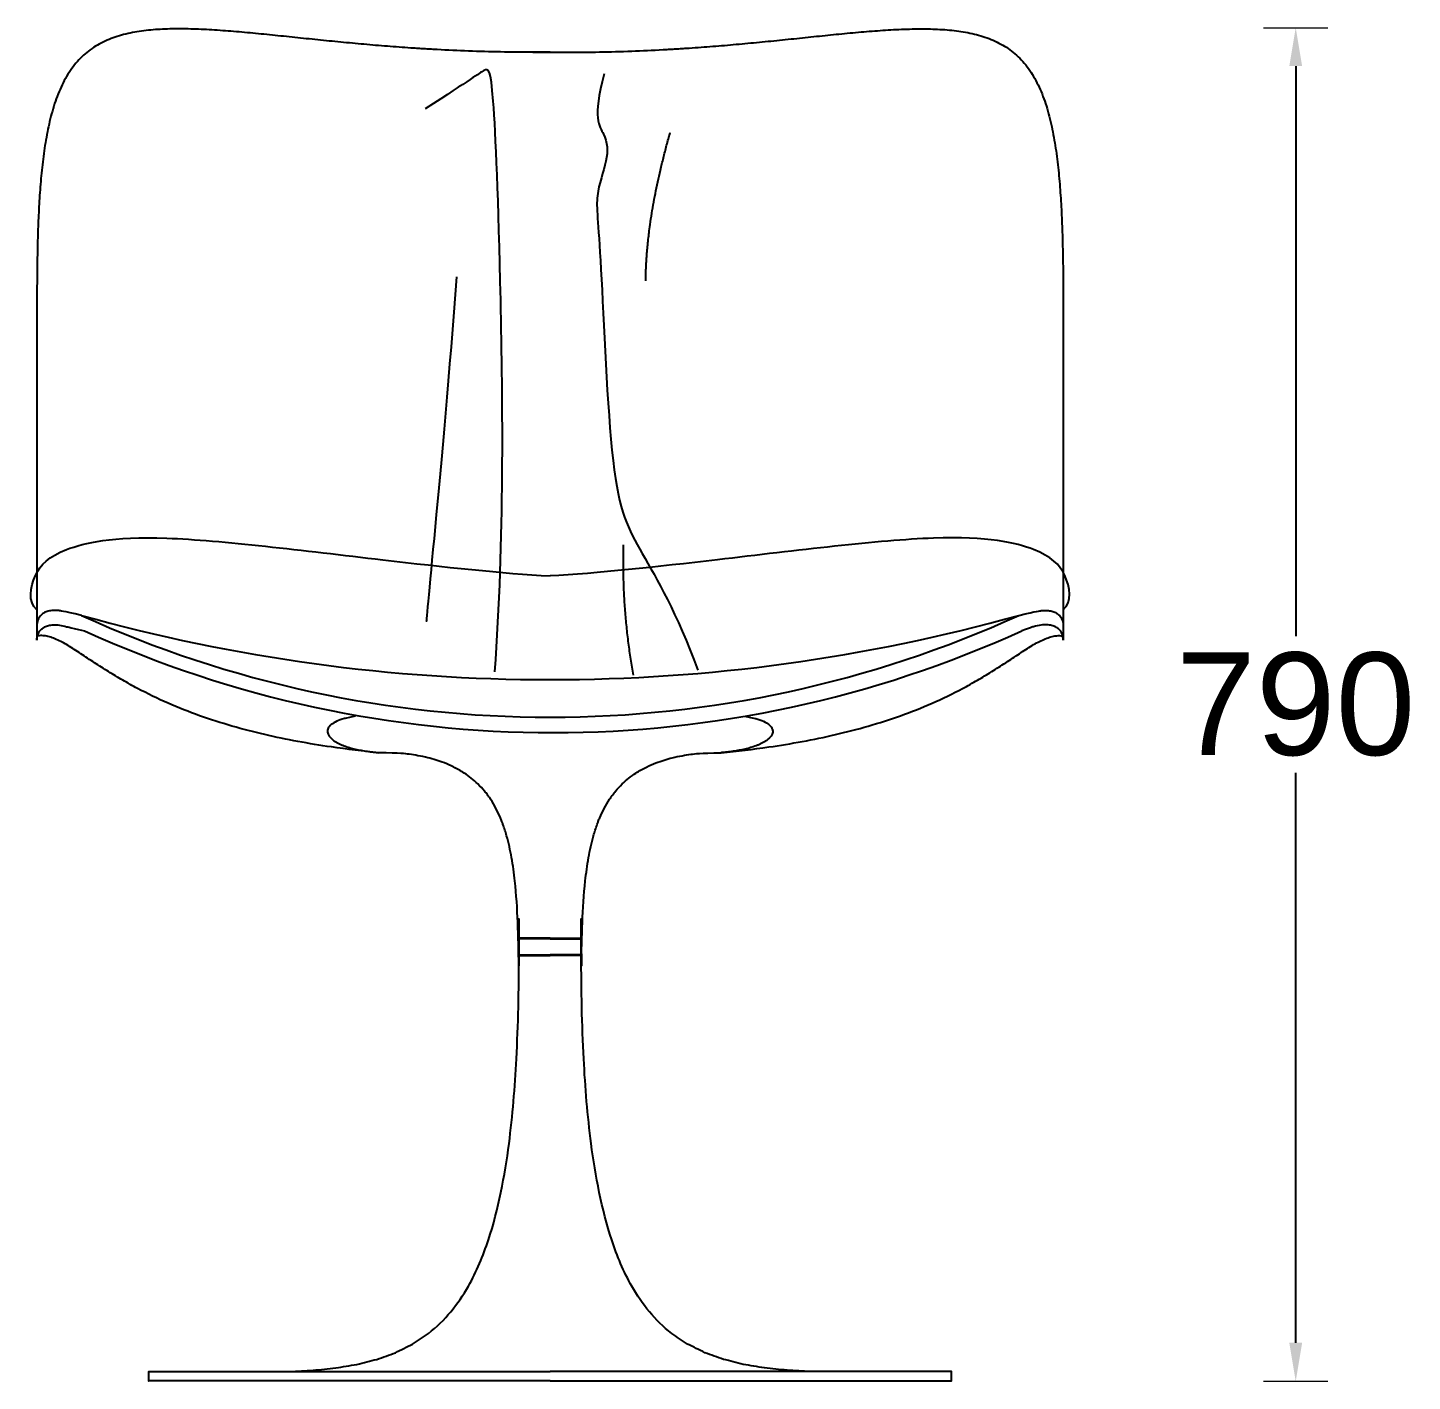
# Model space of a CAD drawing. Header units: millimetres. Extents: x 9689 to 29928, y 170 to 2690.
# Drawn here: x 28055 to 28864, y 1750 to 2542 of the extents above; entities that cross this region are included whole.
import ezdxf

# ---------------------------------------------------------------- set-up
doc = ezdxf.new("R2010")
doc.units = ezdxf.units.MM
doc.layers.add('_QUOTE', color=1, linetype='Continuous', lineweight=9)
doc.layers.add('Make2D$Visibile$Curve', color=7, linetype='Continuous', true_color=0x000000)
doc.styles.get("Standard").update_dxf_attribs({"font": 'arial.ttf'})
doc.dimstyles.new('1_1', dxfattribs={"dimscale": 15, "dimtxt": 4, "dimasz": 1.5, "dimexe": 1.25, "dimexo": 2, "dimtad": 1, "dimtih": 1, "dimtoh": 1, "dimdec": 0, "dimtxsty": 'Standard', "dimcen": 2.5, "dimclrd": 256, "dimclre": 256, "dimclrt": 256, "dimadec": 0, "dimazin": 0, "dimtfac": 1, "dimtdec": 0, "dimtmove": 0, "dimatfit": 3, "dimfxl": 1.25, "dimfxlon": 1, "dimlwe": 0, "dimarcsym": 0})

# ---------------------------------------------------------------- blocks, each defined once
blk = doc.blocks.new('*D40')
at = {"layer": '_QUOTE', "lineweight": 0, "transparency": 16777216}
for p, q in [((28777.41, 2541.86), (28814.91, 2541.86)), ((28777.41, 1750.42), (28814.91, 1750.42))]:
    blk.add_line(p, q, dxfattribs=at)
at = {"layer": '_QUOTE', "lineweight": -2, "transparency": 16777216}
for p, q in [((28796.16, 2519.36), (28796.16, 2186.15)), ((28796.16, 1772.92), (28796.16, 2106.13))]:
    blk.add_line(p, q, dxfattribs=at)
at = {"layer": '_QUOTE', "transparency": 16777216}
for points in [[(28792.41, 2519.36), (28799.91, 2519.36), (28796.16, 2541.86)], [(28792.41, 1772.92), (28799.91, 1772.92), (28796.16, 1750.42)]]:
    blk.add_solid(points, dxfattribs=at)
at = {"layer": 'Defpoints', "color": 0, "transparency": 16777216}
for p in [(28722.12, 2541.86), (28796.16, 2541.86), (28722.12, 1750.42)]:
    blk.add_point(p, dxfattribs=at)
at = {"layer": '_QUOTE', "transparency": 16777216, "insert": (28796.16, 2146.14), "char_height": 60, "attachment_point": 5}
blk.add_mtext('790', dxfattribs=at)

msp = doc.modelspace()

# ---------------------------------------------------------------- linework, layer by layer
for centre, radius, start, end in [((28360.25609, 2798.98042), 660.24923, 245.48309758, 294.51690242), ((28360.25609, 3177.6039), 1016.94568, 254.37067554, 285.62932446), ((28362.01149, 2789.95749), 660.24923, 245.48309758, 294.51690242)]:
    msp.add_arc(centre, radius, start, end)
at = {"color": 0}
for points, degree in [([(28327.95968, 2165.21386), (28333.63323, 2242.17076), (28331.70069, 2404.0554), (28326.86925, 2517.61539), (28323.00412, 2518.58131), (28314.30755, 2511.81991), (28287.25152, 2494.43346)], 3), ([(28391.86927, 2514.96497), (28384.84638, 2488.5665), (28393.5429, 2480.06033), (28394.50922, 2464.80789), (28385.81265, 2443.39579), (28389.67778, 2422.95585), (28395.47549, 2267.6007), (28410.93604, 2239.58922), (28434.1269, 2199.98677), (28446.68865, 2166.17979)], 3), ([(28409.00351, 2163.28204), (28402.23947, 2200.95266), (28403.20579, 2239.58922)], 2)]:
    msp.add_open_spline(points, degree=degree, dxfattribs=at)
for points, degree in [([(28416.21161, 2393.75274), (28416.21161, 2429.76357), (28430.43295, 2480.53453)], 2), ([(28305.48835, 2396.25474), (28297.36189, 2285.01265), (28286.18798, 2184.48616), (28288.21961, 2195.65578)], 3)]:
    msp.add_open_spline(points, degree=degree)
for points in [[(28060.25623, 2201.52689), (28054.86476, 2206.12397), (28057.69331, 2223.59806), (28071.83205, 2237.08555), (28120.37199, 2248.28702), (28252.92672, 2231.48328), (28332.95638, 2222.80982), (28360.25604, 2221.29897)], [(28660.25584, 2201.52689), (28665.64732, 2206.12397), (28662.81877, 2223.59806), (28648.68003, 2237.08555), (28600.14009, 2248.28702), (28467.58535, 2231.48328), (28387.55569, 2222.80982), (28360.25604, 2221.29897)]]:
    msp.add_open_spline(points, degree=3, knots=[0, 0, 0, 0, 1, 2, 3, 4, 4.770998429, 4.770998429, 4.770998429, 4.770998429], dxfattribs=at)
at = {"layer": 'Make2D$Visibile$Curve', "color": 0, "lineweight": -2}
for points, knots in [([(28350.09899, 2527.48687), (28360.25609, 2527.48687), (28343.83555, 2527.48686), (28331.31404, 2527.60182), (28318.80485, 2527.94682), (28306.4441, 2528.40205), (28300.33825, 2528.68216), (28294.23894, 2529.01765), (28293.7228, 2529.04598), (28293.20634, 2529.07439), (28292.11379, 2529.13506), (28291.53721, 2529.16774), (28289.80695, 2529.26703), (28288.65471, 2529.33499), (28286.35037, 2529.47449), (28285.19791, 2529.54606), (28283.47253, 2529.65585), (28282.89703, 2529.69292), (28281.74667, 2529.76787), (28281.17178, 2529.80577), (28275.99864, 2530.15064), (28271.41027, 2530.48429), (28262.26154, 2531.19903), (28257.69985, 2531.5802), (28248.60867, 2532.38176), (28244.07846, 2532.8021), (28235.05622, 2533.67067), (28230.56329, 2534.11916), (28221.6207, 2535.02997), (28217.17058, 2535.4925), (28208.31752, 2536.41473), (28203.91609, 2536.87401), (28195.16663, 2537.76841), (28190.81859, 2538.20344), (28182.18509, 2539.0224), (28177.89968, 2539.40642), (28169.39859, 2540.09048), (28165.18462, 2540.39051), (28156.83962, 2540.86501), (28152.70836, 2541.03933), (28146.45172, 2541.17018), (28142.38639, 2541.20651), (28136.59546, 2541.10675), (28130.92256, 2540.8395), (28127.2616, 2540.53257), (28121.80597, 2539.96008), (28118.25184, 2539.43003), (28113.07805, 2538.34723), (28111.3804, 2537.93816), (28108.04606, 2537.01201), (28106.40971, 2536.49488), (28103.20655, 2535.34068), (28101.6395, 2534.70343), (28098.58403, 2533.29707), (28097.09531, 2532.52783), (28094.20488, 2530.84749), (28092.80264, 2529.93567), (28090.09303, 2527.96132), (28088.78524, 2526.89844), (28086.27072, 2524.61696), (28085.06341, 2523.39706), (28082.75574, 2520.80273), (28081.6546, 2519.42669), (28079.56146, 2516.52554), (28078.56945, 2515.00009), (28076.69399, 2511.81048), (28075.81123, 2510.14833), (28074.1514, 2506.70313), (28073.3745, 2504.92065), (28071.92118, 2501.25655), (28071.24459, 2499.37497), (28069.35344, 2493.61003), (28068.2773, 2489.60914), (28066.88447, 2483.46857), (28066.45694, 2481.39745), (28065.66677, 2477.22021), (28065.30387, 2475.11291), (28064.30038, 2468.75097), (28063.74352, 2464.45565), (28062.79923, 2455.80264), (28062.41183, 2451.44493), (28061.76376, 2442.69306), (28061.50324, 2438.29842), (28061.07656, 2429.48855), (28060.91055, 2425.0741), (28060.64745, 2416.23134), (28060.55052, 2411.80529), (28060.44149, 2405.15858), (28060.3811, 2400.73849), (28060.32012, 2394.04638), (28060.27894, 2386.6739), (28060.26605, 2381.42314), (28060.25818, 2315.74944), (28060.25685, 2313.12966), (28060.25622, 2309.38169), (28060.25616, 2308.2526), (28060.25615, 2307.12352), (28060.25616, 2300.28995), (28060.25623, 2268.57871), (28060.25641, 2236.85889), (28060.25616, 2183.82008)], [-561.938484588, -561.938484588, -561.938484588, -561.938484588, -561.932532083, -543.128324663, -524.324117244, -524.324117244, -505.941889828, -505.941889828, -505.941889828, -504.360729668, -504.360729668, -502.592519336, -502.592519336, -499.056098673, -499.056098673, -495.519678009, -495.519678009, -493.751467678, -493.751467678, -491.983257346, -491.983257346, -477.837574692, -477.837574692, -463.691892038, -463.691892038, -449.546209384, -449.546209384, -435.40052673, -435.40052673, -421.254844077, -421.254844077, -407.109161423, -407.109161423, -392.963478769, -392.963478769, -378.817796115, -378.817796115, -364.672113461, -364.672113461, -350.526430807, -350.526430807, -342.95789211, -336.380748153, -329.803604197, -323.22646024, -323.22646024, -310.072172327, -310.072172327, -303.49502837, -303.49502837, -296.917884414, -296.917884414, -290.340740457, -290.340740457, -283.7635965, -283.7635965, -277.186452544, -277.186452544, -270.609308587, -270.609308587, -264.032164631, -264.032164631, -257.455020674, -257.455020674, -250.877876717, -250.877876717, -244.300732761, -244.300732761, -237.723588804, -237.723588804, -231.146444848, -231.146444848, -217.992156934, -217.992156934, -211.415012978, -211.415012978, -204.837869021, -204.837869021, -191.683581108, -191.683581108, -178.529293195, -178.529293195, -165.375005281, -165.375005281, -152.220717368, -152.220717368, -139.066429455, -139.066429455, -132.489285498, -125.912141542, -119.334997585, -110.109575225, -110.109575225, -102.208292067, -102.208292067, -98.80174057, -98.80174057, -98.80174057, -78.295461012, -3.668591676, -3.668591676, -3.668591676, -3.668591676]), ([(28426.27323, 2529.01765), (28426.78937, 2529.04598), (28427.30583, 2529.07439), (28428.39838, 2529.13506), (28428.97497, 2529.16774), (28430.70522, 2529.26703), (28431.85746, 2529.33499), (28434.1618, 2529.47449), (28435.31427, 2529.54606), (28437.03965, 2529.65585), (28437.61515, 2529.69292), (28438.7655, 2529.76787), (28439.34039, 2529.80577), (28444.51354, 2530.15064), (28449.1019, 2530.48429), (28458.25064, 2531.19903), (28462.81233, 2531.5802), (28471.90351, 2532.38176), (28476.43371, 2532.8021), (28485.45596, 2533.67067), (28489.94888, 2534.11916), (28498.89147, 2535.02997), (28503.34159, 2535.4925), (28512.19466, 2536.41473), (28516.59608, 2536.87401), (28525.34554, 2537.76841), (28529.69359, 2538.20344), (28538.32708, 2539.0224), (28542.61249, 2539.40642), (28551.11358, 2540.09048), (28555.32756, 2540.39051), (28563.67256, 2540.86501), (28567.80382, 2541.03933), (28574.06046, 2541.17018), (28578.12579, 2541.20651), (28583.91672, 2541.10675), (28589.58961, 2540.8395), (28593.25057, 2540.53257), (28598.7062, 2539.96008), (28602.26033, 2539.43003), (28607.43413, 2538.34723), (28609.13178, 2537.93816), (28612.46612, 2537.01201), (28614.10246, 2536.49488), (28617.30563, 2535.34068), (28618.87267, 2534.70343), (28621.92814, 2533.29707), (28623.41686, 2532.52783), (28626.3073, 2530.84749), (28627.70953, 2529.93567), (28630.41914, 2527.96132), (28631.72693, 2526.89844), (28634.24146, 2524.61696), (28635.44876, 2523.39706), (28637.75644, 2520.80273), (28638.85758, 2519.42669), (28640.95071, 2516.52554), (28641.94272, 2515.00009), (28643.81818, 2511.81048), (28644.70094, 2510.14833), (28646.36078, 2506.70313), (28647.13767, 2504.92065), (28648.59099, 2501.25655), (28649.26758, 2499.37497), (28651.15873, 2493.61003), (28652.23488, 2489.60914), (28653.6277, 2483.46857), (28654.05523, 2481.39745), (28654.8454, 2477.22021), (28655.2083, 2475.11291), (28656.21179, 2468.75097), (28656.76866, 2464.45565), (28657.71294, 2455.80264), (28658.10034, 2451.44493), (28658.74841, 2442.69306), (28659.00893, 2438.29842), (28659.43561, 2429.48855), (28659.60162, 2425.0741), (28659.86473, 2416.23134), (28659.96165, 2411.80529), (28660.07069, 2405.15858), (28660.13107, 2400.73849), (28660.19205, 2394.04638), (28660.23323, 2386.6739), (28660.24613, 2381.42314), (28660.254, 2315.74944), (28660.25532, 2313.12966), (28660.25595, 2309.38169), (28660.25601, 2308.2526), (28660.25603, 2307.12352)], [-505.941889828, -505.941889828, -505.941889828, -505.941889828, -504.360729668, -504.360729668, -502.592519336, -502.592519336, -499.056098673, -499.056098673, -495.519678009, -495.519678009, -493.751467678, -493.751467678, -491.983257346, -491.983257346, -477.837574692, -477.837574692, -463.691892038, -463.691892038, -449.546209384, -449.546209384, -435.40052673, -435.40052673, -421.254844077, -421.254844077, -407.109161423, -407.109161423, -392.963478769, -392.963478769, -378.817796115, -378.817796115, -364.672113461, -364.672113461, -350.526430807, -350.526430807, -342.95789211, -336.380748153, -329.803604197, -323.22646024, -323.22646024, -310.072172327, -310.072172327, -303.49502837, -303.49502837, -296.917884414, -296.917884414, -290.340740457, -290.340740457, -283.7635965, -283.7635965, -277.186452544, -277.186452544, -270.609308587, -270.609308587, -264.032164631, -264.032164631, -257.455020674, -257.455020674, -250.877876717, -250.877876717, -244.300732761, -244.300732761, -237.723588804, -237.723588804, -231.146444848, -231.146444848, -217.992156934, -217.992156934, -211.415012978, -211.415012978, -204.837869021, -204.837869021, -191.683581108, -191.683581108, -178.529293195, -178.529293195, -165.375005281, -165.375005281, -152.220717368, -152.220717368, -139.066429455, -139.066429455, -132.489285498, -125.912141542, -119.334997585, -110.109575225, -110.109575225, -102.208292067, -102.208292067, -98.80174057, -98.80174057, -98.80174057, -98.80174057]), ([(28350.09899, 2527.48687), (28360.25609, 2527.48687), (28376.67663, 2527.48686), (28389.19813, 2527.60182), (28401.70732, 2527.94682), (28414.06807, 2528.40205), (28420.17392, 2528.68216), (28426.27323, 2529.01765)], [-561.938484588, -561.938484588, -561.938484588, -561.938484588, -561.932532083, -543.128324663, -524.324117244, -524.324117244, -505.941889828, -505.941889828, -505.941889828, -505.941889828]), ([(28660.25603, 2307.12352), (28660.25601, 2300.28995), (28660.25595, 2268.57861), (28660.25576, 2236.85869), (28660.25602, 2183.81945)], [-98.80174057, -98.80174057, -98.80174057, -98.80174057, -78.295461012, -3.668295324, -3.668295324, -3.668295324, -3.668295324]), ([(28086.27796, 2198.25999), (28075.04637, 2200.7889), (28074.04387, 2200.94672), (28071.84797, 2201.17584), (28070.70856, 2201.19873), (28068.64367, 2201.06951), (28067.71765, 2200.91736), (28066.05739, 2200.4736), (28065.32268, 2200.1817), (28064.02277, 2199.48704), (28063.45813, 2199.08482), (28061.99153, 2197.74814), (28061.31632, 2196.68768), (28060.44849, 2194.38617), (28060.25637, 2193.1443), (28060.25615, 2191.8745)], [-127.437476329, -127.437476329, -127.437476329, -127.437476329, -116.599764353, -116.599764353, -102.024793809, -102.024793809, -87.449823265, -87.449823265, -72.874852721, -72.874852721, -58.299882177, -58.299882177, -29.149941088, -29.149941088, 0, 0, 0, 0]), ([(28634.23421, 2198.25999), (28645.46581, 2200.7889), (28646.4683, 2200.94672), (28648.6642, 2201.17584), (28649.80361, 2201.19873), (28651.8685, 2201.06951), (28652.79453, 2200.91736), (28654.45478, 2200.4736), (28655.1895, 2200.1817), (28656.48941, 2199.48704), (28657.05404, 2199.08482), (28658.52064, 2197.74814), (28659.19585, 2196.68768), (28660.06368, 2194.38617), (28660.2558, 2193.1443), (28660.25603, 2191.8745)], [-127.437476329, -127.437476329, -127.437476329, -127.437476329, -116.599764353, -116.599764353, -102.024793809, -102.024793809, -87.449823265, -87.449823265, -72.874852721, -72.874852721, -58.299882177, -58.299882177, -29.149941088, -29.149941088, 0, 0, 0, 0]), ([(28060.25611, 2183.79058), (28060.25628, 2185.00347), (28060.45394, 2186.20258), (28061.34575, 2188.43876), (28062.04005, 2189.47775), (28063.5434, 2190.78552), (28064.12204, 2191.17904), (28065.45137, 2191.85324), (28066.20233, 2192.13405), (28067.89746, 2192.54823), (28068.84167, 2192.6819), (28070.94871, 2192.75884), (28072.111, 2192.70254), (28074.68329, 2192.35011), (28076.09286, 2192.05339), (28077.7193, 2191.58403), (28077.79759, 2191.56116), (28088.03337, 2189.23705)], [0, 0, 0, 0, 29.149941088, 29.149941088, 58.299882177, 58.299882177, 72.874852721, 72.874852721, 87.449823265, 87.449823265, 102.024793809, 102.024793809, 116.599764353, 116.599764353, 131.174734897, 131.174734897, 131.90832977, 131.90832977, 131.90832977, 131.90832977]), ([(28260.18765, 2117.94575), (28250.89809, 2118.86045), (28241.62909, 2119.96572), (28232.38887, 2121.30413), (28225.85835, 2122.25005), (28219.34696, 2123.31234), (28212.85871, 2124.51156), (28206.36351, 2125.71206), (28199.89375, 2127.0495), (28193.46049, 2128.54308), (28187.02073, 2130.03817), (28180.6148, 2131.69142), (28174.26535, 2133.52603), (28167.9095, 2135.3625), (28161.60212, 2137.38338), (28155.37506, 2139.60645), (28149.14327, 2141.83121), (28142.97859, 2144.26386), (28136.92611, 2146.91436), (28130.86167, 2149.57009), (28124.89078, 2152.45355), (28119.07259, 2155.55611), (28116.1705, 2157.10366), (28113.29786, 2158.70495), (28110.45683, 2160.34907), (28107.63742, 2161.98068), (28104.84184, 2163.6586), (28102.07931, 2165.36629), (28099.33034, 2167.0656), (28096.60215, 2168.8015), (28093.90722, 2170.55375), (28091.2109, 2172.3069), (28088.5407, 2174.08027), (28085.89921, 2175.85741), (28084.64559, 2176.70081), (28083.37801, 2177.5469), (28080.9044, 2179.14898), (28079.70794, 2179.90223), (28078.48693, 2180.62965), (28077.33109, 2181.31823), (28076.17858, 2181.96946), (28075.00198, 2182.58366), (28073.87326, 2183.17287), (28072.74612, 2183.71552), (28071.59326, 2184.21368), (28070.48161, 2184.69403), (28069.41369, 2185.10129), (28068.30493, 2185.45066), (28067.78337, 2185.615), (28067.25767, 2185.7633), (28066.22773, 2186.01429), (28065.71667, 2186.12052), (28065.2064, 2186.20418), (28064.8194, 2186.26763), (28064.40915, 2186.32102), (28063.50553, 2186.39946), (28062.9387, 2186.42122), (28062.41117, 2186.40174), (28061.87428, 2186.3819), (28061.40634, 2186.32284), (28060.66182, 2186.18104), (28060.41912, 2186.10805), (28060.25612, 2186.0529)], [396.999179889, 396.999179889, 396.999179889, 396.999179889, 425.009389661, 425.009389661, 425.009389661, 444.806615362, 444.806615362, 444.806615362, 464.628170356, 464.628170356, 464.628170356, 484.47436065, 484.47436065, 484.47436065, 504.344682667, 504.344682667, 504.344682667, 524.235978021, 524.235978021, 524.235978021, 544.173156405, 544.173156405, 544.173156405, 554.102480568, 554.102480568, 554.102480568, 563.959998017, 563.959998017, 563.959998017, 573.770203509, 573.770203509, 573.770203509, 583.576773292, 583.576773292, 583.576773292, 588.148677156, 588.148677156, 592.422512688, 592.422512688, 592.422512688, 596.453952023, 596.453952023, 596.453952023, 600.323310512, 600.323310512, 600.323310512, 604.081722652, 604.081722652, 604.081722652, 605.91023988, 605.91023988, 607.64088852, 607.64088852, 607.64088852, 609.02208572, 609.02208572, 610.647642201, 610.647642201, 610.647642201, 612.230732355, 612.230732355, 613.808196404, 613.808196404, 613.808196404, 613.808196404]), ([(28460.32453, 2117.94575), (28469.61409, 2118.86045), (28478.88308, 2119.96572), (28488.12331, 2121.30413), (28494.65383, 2122.25005), (28501.16521, 2123.31234), (28507.65347, 2124.51156), (28514.14867, 2125.71206), (28520.61842, 2127.0495), (28527.05168, 2128.54308), (28533.49145, 2130.03817), (28539.89738, 2131.69142), (28546.24683, 2133.52603), (28552.60267, 2135.3625), (28558.91006, 2137.38338), (28565.13712, 2139.60645), (28571.3689, 2141.83121), (28577.53358, 2144.26386), (28583.58606, 2146.91436), (28589.6505, 2149.57009), (28595.6214, 2152.45355), (28601.43958, 2155.55611), (28604.34167, 2157.10366), (28607.21432, 2158.70495), (28610.05534, 2160.34907), (28612.87476, 2161.98068), (28615.67033, 2163.6586), (28618.43286, 2165.36629), (28621.18183, 2167.0656), (28623.91003, 2168.8015), (28626.60496, 2170.55375), (28629.30127, 2172.3069), (28631.97148, 2174.08027), (28634.61297, 2175.85741), (28635.86658, 2176.70081), (28637.13417, 2177.5469), (28639.60777, 2179.14898), (28640.80424, 2179.90223), (28642.02525, 2180.62965), (28643.18108, 2181.31823), (28644.3336, 2181.96946), (28645.5102, 2182.58366), (28646.63892, 2183.17287), (28647.76605, 2183.71552), (28648.91891, 2184.21368), (28650.03057, 2184.69403), (28651.09849, 2185.10129), (28652.20724, 2185.45066), (28652.72881, 2185.615), (28653.2545, 2185.7633), (28654.28444, 2186.01429), (28654.7955, 2186.12052), (28655.30578, 2186.20418), (28655.69278, 2186.26763), (28656.10303, 2186.32102), (28657.00665, 2186.39946), (28657.57347, 2186.42122), (28658.101, 2186.40174), (28658.63789, 2186.3819), (28659.10584, 2186.32284), (28659.85035, 2186.18104), (28660.09305, 2186.10805), (28660.25605, 2186.0529)], [396.999179889, 396.999179889, 396.999179889, 396.999179889, 425.009389661, 425.009389661, 425.009389661, 444.806615362, 444.806615362, 444.806615362, 464.628170356, 464.628170356, 464.628170356, 484.47436065, 484.47436065, 484.47436065, 504.344682667, 504.344682667, 504.344682667, 524.235978021, 524.235978021, 524.235978021, 544.173156405, 544.173156405, 544.173156405, 554.102480568, 554.102480568, 554.102480568, 563.959998017, 563.959998017, 563.959998017, 573.770203509, 573.770203509, 573.770203509, 583.576773292, 583.576773292, 583.576773292, 588.148677156, 588.148677156, 592.422512688, 592.422512688, 592.422512688, 596.453952023, 596.453952023, 596.453952023, 600.323310512, 600.323310512, 600.323310512, 604.081722652, 604.081722652, 604.081722652, 605.91023988, 605.91023988, 607.64088852, 607.64088852, 607.64088852, 609.02208572, 609.02208572, 610.647642201, 610.647642201, 610.647642201, 612.230732355, 612.230732355, 613.808196404, 613.808196404, 613.808196404, 613.808196404]), ([(28660.25606, 2183.79058), (28660.2559, 2185.00347), (28660.05824, 2186.20258), (28659.16642, 2188.43876), (28658.47212, 2189.47775), (28656.96877, 2190.78552), (28656.39013, 2191.17904), (28655.06081, 2191.85324), (28654.30984, 2192.13405), (28652.61471, 2192.54823), (28651.6705, 2192.6819), (28649.56347, 2192.75884), (28648.40117, 2192.70254), (28645.82888, 2192.35011), (28644.41931, 2192.05339), (28642.79287, 2191.58403), (28642.71458, 2191.56116), (28635.98961, 2189.23705)], [0, 0, 0, 0, 29.149941088, 29.149941088, 58.299882177, 58.299882177, 72.874852721, 72.874852721, 87.449823265, 87.449823265, 102.024793809, 102.024793809, 116.599764353, 116.599764353, 131.174734897, 131.174734897, 131.90832977, 131.90832977, 131.90832977, 131.90832977]), ([(28246.37893, 2139.298), (28240.70642, 2138.12195), (28240.38188, 2138.03255), (28238.32215, 2137.44141), (28236.7987, 2136.89148), (28234.21141, 2135.70187), (28233.14937, 2135.06324), (28231.49174, 2133.71432), (28230.8974, 2133.00543), (28230.16944, 2131.53978), (28230.03634, 2130.78502), (28230.30571, 2128.48941), (28231.37567, 2126.92472), (28233.25779, 2125.43377)], [328.114541707, 328.114541707, 328.114541707, 328.114541707, 330.42838806, 330.42838806, 343.1398928, 343.1398928, 355.85139754, 355.85139754, 368.562959289, 368.562959289, 381.274521039, 381.274521039, 406.697644538, 406.697644538, 406.697644538, 406.697644538]), ([(28474.13325, 2139.298), (28479.80576, 2138.12195), (28480.1303, 2138.03255), (28482.19002, 2137.44141), (28483.71347, 2136.89148), (28486.30076, 2135.70187), (28487.36281, 2135.06324), (28489.02044, 2133.71432), (28489.61477, 2133.00543), (28490.34274, 2131.53978), (28490.47584, 2130.78502), (28490.20646, 2128.48941), (28489.1365, 2126.92472), (28487.25439, 2125.43377)], [328.114541707, 328.114541707, 328.114541707, 328.114541707, 330.42838806, 330.42838806, 343.1398928, 343.1398928, 355.85139754, 355.85139754, 368.562959289, 368.562959289, 381.274521039, 381.274521039, 406.697644538, 406.697644538, 406.697644538, 406.697644538]), ([(28233.25779, 2125.43377), (28233.69469, 2125.08766), (28234.14832, 2124.77059), (28235.07983, 2124.17847), (28235.55783, 2123.9036), (28236.53271, 2123.38671), (28237.02966, 2123.14478), (28238.0389, 2122.68768), (28238.55121, 2122.47255), (28240.10741, 2121.86089), (28241.17031, 2121.4977), (28243.33357, 2120.83774), (28244.43404, 2120.54116), (28246.66418, 2120.00051), (28247.79391, 2119.75652), (28250.07687, 2119.31129), (28251.23011, 2119.11009), (28253.55592, 2118.74325), (28254.72849, 2118.57763), (28257.08973, 2118.27631), (28258.27842, 2118.14063), (28259.71144, 2117.99322), (28259.94926, 2117.96928), (28260.18734, 2117.94583)], [0, 0, 0, 0, 2.522861928, 2.522861928, 5.045723857, 5.045723857, 7.568585785, 7.568585785, 10.091447713, 10.091447713, 15.13717157, 15.13717157, 20.182895427, 20.182895427, 25.228619284, 25.228619284, 30.27434314, 30.27434314, 35.320066997, 35.320066997, 40.365790854, 40.365790854, 41.368441606, 41.368441606, 41.368441606, 41.368441606]), ([(28487.25439, 2125.43377), (28486.81748, 2125.08766), (28486.36386, 2124.77059), (28485.43234, 2124.17847), (28484.95434, 2123.9036), (28483.97946, 2123.38671), (28483.48252, 2123.14478), (28482.47328, 2122.68768), (28481.96097, 2122.47255), (28480.40477, 2121.86089), (28479.34186, 2121.4977), (28477.1786, 2120.83774), (28476.07814, 2120.54116), (28473.84799, 2120.00051), (28472.71826, 2119.75652), (28470.43531, 2119.31129), (28469.28206, 2119.11009), (28466.95626, 2118.74325), (28465.78369, 2118.57763), (28463.42244, 2118.27631), (28462.23376, 2118.14063), (28460.80073, 2117.99322), (28460.56291, 2117.96928), (28460.32483, 2117.94583)], [0, 0, 0, 0, 2.522861928, 2.522861928, 5.045723857, 5.045723857, 7.568585785, 7.568585785, 10.091447713, 10.091447713, 15.13717157, 15.13717157, 20.182895427, 20.182895427, 25.228619284, 25.228619284, 30.27434314, 30.27434314, 35.320066997, 35.320066997, 40.365790854, 40.365790854, 41.368441606, 41.368441606, 41.368441606, 41.368441606]), ([(28342.02263, 2009.60876), (28342.02263, 2043.95544), (28342.00572, 1988.71444), (28341.96059, 1993.51239), (28341.88253, 2001.80967), (28341.7172, 2010.4452), (28341.04679, 2026.74585), (28340.53199, 2035.02771), (28339.6709, 2042.97582), (28339.17932, 2047.51319), (28338.55912, 2052.09268), (28336.99477, 2060.88446), (28336.04944, 2065.19737), (28334.86063, 2069.3965), (28334.22349, 2071.64704), (28333.51216, 2073.88025), (28332.71383, 2076.07847), (28332.50271, 2076.65981), (28332.29077, 2077.22452), (28331.80096, 2078.48589), (28331.54194, 2079.1273), (28331.25657, 2079.80569), (28329.65, 2083.6249), (28327.74514, 2087.293), (28325.48392, 2090.70788), (28325.26602, 2091.03694), (28325.04508, 2091.36331), (28324.82102, 2091.68699), (28324.42574, 2092.25803), (28324.02091, 2092.82054), (28323.07503, 2094.08426), (28322.5286, 2094.77868), (28320.73268, 2096.94941), (28319.4341, 2098.35426), (28315.51988, 2102.15711), (28312.84127, 2104.25169), (28310.11978, 2106.03654), (28308.00027, 2107.4266), (28305.92305, 2108.58647), (28302.01664, 2110.5188), (28300.21497, 2111.29365), (28298.4942, 2111.96117), (28296.78639, 2112.62366), (28295.16814, 2113.17584), (28291.96413, 2114.16821), (28290.39592, 2114.59523), (28288.88207, 2114.96839), (28286.87299, 2115.46362), (28284.92207, 2115.8718), (28281.30484, 2116.536), (28279.59835, 2116.80921), (28277.8527, 2117.05633), (28275.41702, 2117.40114), (28272.99591, 2117.68487), (28260.18795, 2117.94583)], [0, 0, 0, 0, 14.276597933, 14.276597933, 14.276597933, 39.500742535, 39.500742535, 63.818918779, 63.818918779, 63.818918779, 77.571267489, 77.571267489, 90.721446245, 90.721446245, 90.721446245, 97.74944469, 97.74944469, 97.74944469, 99.592517679, 99.592517679, 101.793945804, 101.793945804, 101.793945804, 114.25675055, 114.25675055, 114.25675055, 115.458719732, 115.458719732, 115.458719732, 117.567049245, 117.567049245, 120.270862253, 120.270862253, 126.219594513, 126.219594513, 137.442580853, 137.442580853, 137.442580853, 146.171882134, 146.171882134, 154.363400798, 154.363400798, 154.363400798, 162.558939432, 162.558939432, 171.342348688, 171.342348688, 171.342348688, 183.089942037, 183.089942037, 193.617349751, 193.617349751, 193.617349751, 208.071092758, 208.071092758, 208.071092758, 208.071092758]), ([(28378.49015, 2009.60876), (28378.49015, 2043.95544), (28378.50706, 1988.71444), (28378.55219, 1993.51239), (28378.63024, 2001.80967), (28378.79558, 2010.4452), (28379.46598, 2026.74585), (28379.98079, 2035.02771), (28380.84188, 2042.97582), (28381.33346, 2047.51319), (28381.95365, 2052.09268), (28383.51801, 2060.88446), (28384.46334, 2065.19737), (28385.65215, 2069.3965), (28386.28929, 2071.64704), (28387.00062, 2073.88025), (28387.79894, 2076.07847), (28388.01007, 2076.65981), (28388.22201, 2077.22452), (28388.71182, 2078.48589), (28388.97084, 2079.1273), (28389.25621, 2079.80569), (28390.86278, 2083.6249), (28392.76763, 2087.293), (28395.02886, 2090.70788), (28395.24676, 2091.03694), (28395.4677, 2091.36331), (28395.69176, 2091.68699), (28396.08704, 2092.25803), (28396.49187, 2092.82054), (28397.43775, 2094.08426), (28397.98417, 2094.77868), (28399.7801, 2096.94941), (28401.07868, 2098.35426), (28404.99289, 2102.15711), (28407.67151, 2104.25169), (28410.39299, 2106.03654), (28412.51251, 2107.4266), (28414.58973, 2108.58647), (28418.49613, 2110.5188), (28420.29781, 2111.29365), (28422.01858, 2111.96117), (28423.72639, 2112.62366), (28425.34464, 2113.17584), (28428.54865, 2114.16821), (28430.11686, 2114.59523), (28431.6307, 2114.96839), (28433.63978, 2115.46362), (28435.59071, 2115.8718), (28439.20794, 2116.536), (28440.91443, 2116.80921), (28442.66008, 2117.05633), (28445.09575, 2117.40114), (28447.51687, 2117.68487), (28460.32483, 2117.94583)], [0, 0, 0, 0, 14.276597933, 14.276597933, 14.276597933, 39.500742535, 39.500742535, 63.818918779, 63.818918779, 63.818918779, 77.571267489, 77.571267489, 90.721446245, 90.721446245, 90.721446245, 97.74944469, 97.74944469, 97.74944469, 99.592517679, 99.592517679, 101.793945804, 101.793945804, 101.793945804, 114.25675055, 114.25675055, 114.25675055, 115.458719732, 115.458719732, 115.458719732, 117.567049245, 117.567049245, 120.270862253, 120.270862253, 126.219594513, 126.219594513, 137.442580853, 137.442580853, 137.442580853, 146.171882134, 146.171882134, 154.363400798, 154.363400798, 154.363400798, 162.558939432, 162.558939432, 171.342348688, 171.342348688, 171.342348688, 183.089942037, 183.089942037, 193.617349751, 193.617349751, 193.617349751, 208.071092758, 208.071092758, 208.071092758, 208.071092758]), ([(28342.5228, 2009.60876), (28342.46238, 2009.60876), (28342.40735, 2009.60876), (28342.24386, 2009.60876), (28342.15883, 2009.60876), (28342.0494, 2009.60876), (28342.02263, 2009.60876), (28342.02263, 2009.60876)], [-33.013669013, -33.013669013, -33.013669013, -33.013669013, -32.234127086, -32.234127086, -30.443342248, -30.443342248, -28.731286458, -28.731286458, -28.731286458, -28.731286458]), ([(28360.17758, 2009.60876), (28359.58107, 2009.60876), (28358.98413, 2009.60876), (28357.79714, 2009.60876), (28357.20637, 2009.60876), (28356.03741, 2009.60876), (28355.45799, 2009.60876), (28354.31787, 2009.60876), (28353.75606, 2009.60876), (28352.65574, 2009.60876), (28352.11667, 2009.60876), (28351.06653, 2009.60876), (28350.55541, 2009.60876), (28349.56619, 2009.60876), (28349.08758, 2009.60876), (28348.16871, 2009.60876), (28347.72749, 2009.60876), (28346.8874, 2009.60876), (28346.48807, 2009.60876), (28345.73518, 2009.60876), (28345.38135, 2009.60876), (28344.72243, 2009.60876), (28344.41769, 2009.60876), (28343.85954, 2009.60876), (28343.60658, 2009.60876), (28343.15465, 2009.60876), (28342.95579, 2009.60876), (28342.68863, 2009.60876), (28342.60118, 2009.60876), (28342.5228, 2009.60876)], [-57.305114819, -57.305114819, -57.305114819, -57.305114819, -55.514329981, -55.514329981, -53.723545143, -53.723545143, -51.932760305, -51.932760305, -50.141975467, -50.141975467, -48.351190629, -48.351190629, -46.56040579, -46.56040579, -44.769620952, -44.769620952, -42.978836114, -42.978836114, -41.188051276, -41.188051276, -39.397266438, -39.397266438, -37.6064816, -37.6064816, -35.815696762, -35.815696762, -34.024911924, -34.024911924, -33.013669013, -33.013669013, -33.013669013, -33.013669013]), ([(28360.3352, 2009.60876), (28360.93171, 2009.60876), (28361.52865, 2009.60876), (28362.71564, 2009.60876), (28363.30641, 2009.60876), (28364.47537, 2009.60876), (28365.05478, 2009.60876), (28366.19491, 2009.60876), (28366.75672, 2009.60876), (28367.85704, 2009.60876), (28368.39611, 2009.60876), (28369.44625, 2009.60876), (28369.95737, 2009.60876), (28370.94658, 2009.60876), (28371.4252, 2009.60876), (28372.34407, 2009.60876), (28372.78528, 2009.60876), (28373.62537, 2009.60876), (28374.02471, 2009.60876), (28374.7776, 2009.60876), (28375.13143, 2009.60876), (28375.79035, 2009.60876), (28376.09508, 2009.60876), (28376.65323, 2009.60876), (28376.90619, 2009.60876), (28377.35813, 2009.60876), (28377.55699, 2009.60876), (28377.82415, 2009.60876), (28377.9116, 2009.60876), (28377.98998, 2009.60876)], [-57.305114819, -57.305114819, -57.305114819, -57.305114819, -55.514329981, -55.514329981, -53.723545143, -53.723545143, -51.932760305, -51.932760305, -50.141975467, -50.141975467, -48.351190629, -48.351190629, -46.56040579, -46.56040579, -44.769620952, -44.769620952, -42.978836114, -42.978836114, -41.188051276, -41.188051276, -39.397266438, -39.397266438, -37.6064816, -37.6064816, -35.815696762, -35.815696762, -34.024911924, -34.024911924, -33.013669013, -33.013669013, -33.013669013, -33.013669013]), ([(28377.98998, 2009.60876), (28378.0504, 2009.60876), (28378.10543, 2009.60876), (28378.26892, 2009.60876), (28378.35395, 2009.60876), (28378.46338, 2009.60876), (28378.49015, 2009.60876), (28378.49015, 2009.60876)], [-33.013669013, -33.013669013, -33.013669013, -33.013669013, -32.234127086, -32.234127086, -30.443342248, -30.443342248, -28.731286458, -28.731286458, -28.731286458, -28.731286458]), ([(28208.04795, 1756.11147), (28212.60273, 1756.36957), (28217.15752, 1756.62768), (28221.7123, 1756.88578), (28226.11301, 1757.34257), (28230.51371, 1757.79937), (28234.91442, 1758.25616), (28239.05191, 1758.94989), (28243.18941, 1759.64363), (28247.32691, 1760.33737), (28251.20262, 1761.31257), (28255.07833, 1762.28777), (28258.95404, 1763.26297), (28262.5694, 1764.56415), (28266.18475, 1765.86533), (28269.8001, 1767.16652), (28273.15652, 1768.83821), (28276.51293, 1770.5099), (28279.86935, 1772.18159), (28282.96825, 1774.26831), (28286.06715, 1776.35503), (28289.16605, 1778.44174), (28298.92575, 1786.02799), (28306.45179, 1795.44574), (28317.31275, 1814.56425), (28321.13383, 1823.79123), (28330.09954, 1850.89546), (28333.79442, 1870.63748), (28338.36652, 1905.65769), (28339.71997, 1922.52776), (28341.63232, 1958.83878), (28342.02233, 1979.35658), (28342.02233, 1999.29656)], [153.166492727, 153.166492727, 153.166492727, 153.166492727, 154.142796933, 154.142796933, 154.142796933, 155.142796933, 155.142796933, 155.142796933, 156.142796933, 156.142796933, 156.142796933, 157.142796933, 157.142796933, 157.142796933, 158.142796933, 158.142796933, 158.142796933, 159.142796933, 159.142796933, 159.142796933, 160.142796933, 160.142796933, 160.142796933, 197.1549056, 197.1549056, 227.00904033, 227.00904033, 284.14257056, 284.14257056, 333.800399629, 333.800399629, 394.232590392, 394.232590392, 394.232590392, 394.232590392]), ([(28512.46423, 1756.11147), (28507.90944, 1756.36957), (28503.35466, 1756.62768), (28498.79987, 1756.88578), (28494.39917, 1757.34257), (28489.99846, 1757.79937), (28485.59776, 1758.25616), (28481.46026, 1758.94989), (28477.32277, 1759.64363), (28473.18527, 1760.33737), (28469.30956, 1761.31257), (28465.43384, 1762.28777), (28461.55813, 1763.26297), (28457.94278, 1764.56415), (28454.32743, 1765.86533), (28450.71207, 1767.16652), (28447.35566, 1768.83821), (28443.99924, 1770.5099), (28440.64283, 1772.18159), (28437.54393, 1774.26831), (28434.44503, 1776.35503), (28431.34613, 1778.44174), (28421.58643, 1786.02799), (28414.06038, 1795.44574), (28403.19943, 1814.56425), (28399.37834, 1823.79123), (28390.41264, 1850.89546), (28386.71775, 1870.63748), (28382.14566, 1905.65769), (28380.7922, 1922.52776), (28378.87985, 1958.83878), (28378.48984, 1979.35658), (28378.48984, 1999.29656)], [153.166492727, 153.166492727, 153.166492727, 153.166492727, 154.142796933, 154.142796933, 154.142796933, 155.142796933, 155.142796933, 155.142796933, 156.142796933, 156.142796933, 156.142796933, 157.142796933, 157.142796933, 157.142796933, 158.142796933, 158.142796933, 158.142796933, 159.142796933, 159.142796933, 159.142796933, 160.142796933, 160.142796933, 160.142796933, 197.1549056, 197.1549056, 227.00904033, 227.00904033, 284.14257056, 284.14257056, 333.800399629, 333.800399629, 394.232590392, 394.232590392, 394.232590392, 394.232590392])]:
    msp.add_open_spline(points, degree=3, knots=knots, dxfattribs=at)
for points, degree in [([(28230.62771, 2128.42636), (28230.62764, 2128.4265), (28230.62756, 2128.42665), (28230.62749, 2128.42679)], 3), ([(28489.88446, 2128.42636), (28489.88454, 2128.4265), (28489.88461, 2128.42665), (28489.88468, 2128.42679)], 3), ([(28342.02262, 2009.10878), (28342.27261, 2009.35877), (28342.52261, 2009.60876)], 2), ([(28342.02263, 1999.79656), (28342.02263, 2004.45266), (28342.02263, 2009.10876)], 2), ([(28360.25607, 2009.60876), (28360.2299, 2009.60876), (28360.20374, 2009.60876), (28360.17758, 2009.60876)], 3), ([(28360.25639, 2009.60876), (28360.25628, 2009.60876), (28360.25618, 2009.60876), (28360.25607, 2009.60876)], 3), ([(28360.25639, 2009.60876), (28360.2565, 2009.60876), (28360.2566, 2009.60876), (28360.25671, 2009.60876)], 3), ([(28360.25671, 2009.60876), (28360.28287, 2009.60876), (28360.30904, 2009.60876), (28360.3352, 2009.60876)], 3), ([(28378.49016, 2009.10878), (28378.24016, 2009.35877), (28377.99017, 2009.60876)], 2), ([(28378.49014, 1999.79656), (28378.49014, 2004.45266), (28378.49014, 2009.10876)], 2), ([(28342.52261, 1999.29656), (28342.27261, 1999.54655), (28342.02262, 1999.79654)], 2), ([(28377.99017, 1999.29656), (28378.24016, 1999.54655), (28378.49016, 1999.79654)], 2), ([(28125.67848, 1750.65822), (28125.67848, 1753.38484), (28125.67848, 1756.11146)], 2), ([(28594.8337, 1750.65822), (28594.8337, 1753.38484), (28594.8337, 1756.11146)], 2)]:
    msp.add_open_spline(points, degree=degree, dxfattribs=at)
for points, weights in [([(28360.17755, 2009.10876), (28342.02807, 2009.10876), (28342.02263, 2009.10876)], [1, 0.708063497208, 0.998092818054]), ([(28360.25639, 2009.10876), (28360.21697, 2009.10876), (28360.17755, 2009.10876)], [0.99821600919, 0.999105271383, 1]), ([(28360.25639, 2009.10876), (28360.29581, 2009.10876), (28360.33523, 2009.10876)], [0.99821600919, 0.999105271383, 1]), ([(28360.33523, 2009.10876), (28378.4847, 2009.10876), (28378.49014, 2009.10876)], [1, 0.708063497208, 0.998092818054]), ([(28342.02263, 1999.79656), (28342.02807, 1999.79656), (28360.17755, 1999.79656)], [0.998092818054, 0.708063497208, 1]), ([(28360.17755, 1999.79656), (28360.21697, 1999.79656), (28360.25639, 1999.79656)], [1, 0.999105271383, 0.99821600919]), ([(28360.33523, 1999.79656), (28360.29581, 1999.79656), (28360.25639, 1999.79656)], [1, 0.999105271383, 0.99821600919]), ([(28378.49014, 1999.79656), (28378.4847, 1999.79656), (28360.33523, 1999.79656)], [0.998092818054, 0.708063497208, 1]), ([(28342.02263, 1999.29656), (28342.02264, 1999.29656), (28342.52301, 1999.29656)], [1, 0.953420372047, 0.921656121173]), ([(28342.52301, 1999.29656), (28345.85573, 1999.29656), (28360.17986, 1999.29656)], [0.921656121173, 0.754279365063, 0.998266121803]), ([(28360.17986, 1999.29656), (28360.21817, 1999.29656), (28360.25648, 1999.29656)], [0.998266121803, 0.999130479531, 1]), ([(28360.33292, 1999.29656), (28360.29461, 1999.29656), (28360.2563, 1999.29656)], [0.998266121803, 0.999130479531, 1]), ([(28377.98977, 1999.29656), (28374.65705, 1999.29656), (28360.33292, 1999.29656)], [0.921656121173, 0.754279365063, 0.998266121803]), ([(28378.49014, 1999.29656), (28378.49013, 1999.29656), (28377.98977, 1999.29656)], [1, 0.953420372047, 0.921656121173]), ([(28360.25609, 1750.65822), (28125.67847, 1750.65822), (28125.67848, 1750.65822)], [1, 0.707106781187, 1]), ([(28125.67848, 1756.11146), (28125.67848, 1756.11146), (28208.04795, 1756.11146)], [1, 0.839525473604, 0.854897105247]), ([(28208.04795, 1756.11146), (28273.81876, 1756.11146), (28360.25609, 1756.11146)], [0.854897105247, 0.867581307582, 1]), ([(28512.46422, 1756.11146), (28446.69342, 1756.11146), (28360.25609, 1756.11146)], [0.854897105247, 0.867581307582, 1]), ([(28360.25609, 1750.65822), (28594.8337, 1750.65822), (28594.8337, 1750.65822)], [1, 0.707106781187, 1]), ([(28594.83369, 1756.11146), (28594.83369, 1756.11146), (28512.46422, 1756.11146)], [1, 0.839525473604, 0.854897105247])]:
    msp.add_rational_spline(points, weights, degree=2, dxfattribs=at)

# ---------------------------------------------------------------- dimensions: what is measured, and where the dimension line sits
at = {"layer": '_QUOTE'}
dim = msp.add_aligned_dim(p1=(28722.12384, 1750.42097), p2=(28722.12384, 2541.85601), distance=-74.03771, text='790', dimstyle='1_1', dxfattribs=at)
dim.commit()
dim.dimension.update_dxf_attribs({"geometry": '*D40', "text_midpoint": (28796.16156, 2146.13849)})

doc.saveas('drawing.dxf')
